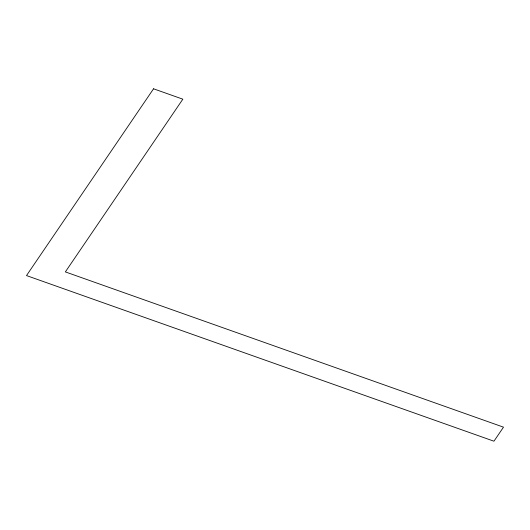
<?xml version="1.0" encoding="UTF-8"?>
<svg xmlns="http://www.w3.org/2000/svg" width="530" height="530" viewBox="0 0 530 530"><rect width="100%" height="100%" fill="white"/><g stroke="black" fill="none" stroke-linecap="round" stroke-linejoin="round"><path stroke-width="0.79" d="M153.548 88.795L26.5 275.573L493.947 441.205L503.5 427.16L65.349 271.903L182.843 99.176L153.548 88.795"/></g></svg>
